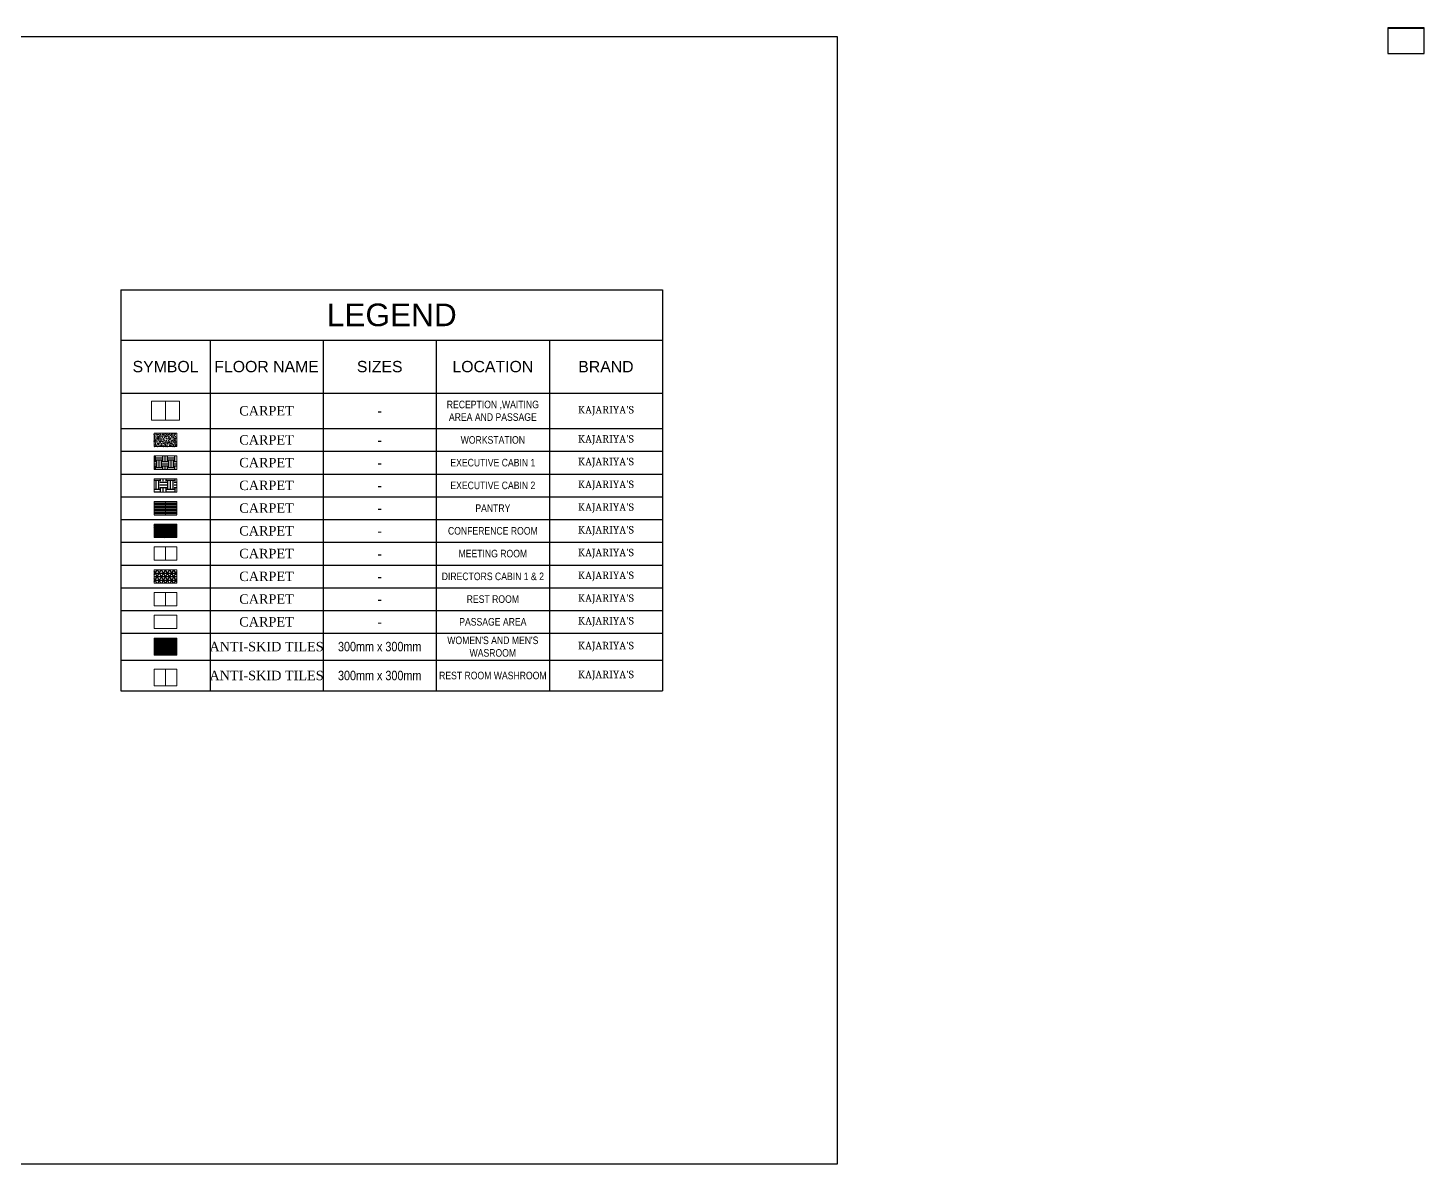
# Model space of a CAD drawing. Header units: millimetres. Extents: x 86441 to 190201, y 16532 to 98188.
# Drawn here: x 112603 to 135517, y 79545 to 98188 of the extents above; entities that cross this region are included whole.
import ezdxf

# ---------------------------------------------------------------- set-up
doc = ezdxf.new("R2010")
doc.units = ezdxf.units.MM
doc.header["$LTSCALE"] = 0.1
doc.styles.get("Standard").update_dxf_attribs({"font": 'arial.ttf'})
pattern_1 = [(0, (54287.458, 82747.996), (0, 24.754184), [])]

# ---------------------------------------------------------------- blocks, each defined once
blk = doc.blocks.new('*T168')
at = {"color": 0, "linetype": 'ByBlock', "lineweight": -2, "transparency": 16777216}
for p, q in [((0, 0), (8887, 0)), ((0, 0), (0, -6582)), ((8887, 0), (8887, -6582)), ((0, -827), (8887, -827)), ((1461, -827), (1461, -6582)), ((3318, -827), (3318, -6582)), ((5174, -827), (5174, -6582)), ((7031, -827), (7031, -6582)), ((0, -1694), (8887, -1694)), ((0, -2276), (8887, -2276)), ((0, -2649), (8887, -2649)), ((0, -3022), (8887, -3022)), ((0, -3396), (8887, -3396)), ((0, -3769), (8887, -3769)), ((0, -4142), (8887, -4142)), ((0, -4515), (8887, -4515)), ((0, -4888), (8887, -4888)), ((0, -5261), (8887, -5261)), ((0, -5635), (8887, -5635)), ((0, -6076), (8887, -6076)), ((0, -6582), (8887, -6582))]:
    blk.add_line(p, q, dxfattribs=at)
at = {"color": 0, "transparency": 16777216, "attachment_point": 5}
for s, insert, char_height, width in [('LEGEND', (4444, -413), 371.3, 8885.59), ('SYMBOL', (731, -1260), 185.7, 1459.34), ('FLOOR NAME', (2389, -1260), 185.7, 1854.71), ('SIZES', (4246, -1260), 185.7, 1854.71), ('LOCATION', (6103, -1260), 185.7, 1854.71), ('BRAND', (7959, -1260), 185.7, 1854.71), ('{\\fArial Narrow|b0|i0|c0|p34;RECEPTION ,WAITING AREA AND PASSAGE}', (6103, -1985), 123.77, 1854.71), ('{\\fBook Antiqua|b0|i0|c0|p18;CARPET}', (2389, -1985), 154.71, 1854.71), ('{\\fBahnschrift Light Condensed|b0|i0|c0|p34;-}', (4246, -1985), 185.66, 1854.71), ("{\\fCambria Math|b0|i0|c0|p18;KAJARIYA'S}", (7959, -1985), 123.77, 1854.71), ('{\\fBook Antiqua|b0|i0|c0|p18;CARPET}', (2389, -2463), 154.71, 1854.71), ('{\\fBahnschrift Light Condensed|b0|i0|c0|p34;-}', (4246, -2463), 185.66, 1854.71), ('{\\fArial Narrow|b0|i0|c0|p34;WORKSTATION}', (6103, -2463), 123.77, 1854.71), ("{\\fCambria Math|b0|i0|c0|p18;KAJARIYA'S}", (7959, -2463), 123.77, 1854.71), ('{\\fBook Antiqua|b0|i0|c0|p18;CARPET}', (2389, -2836), 154.71, 1854.71), ('{\\fBahnschrift Light Condensed|b0|i0|c0|p34;-}', (4246, -2836), 185.66, 1854.71), ('{\\fArial Narrow|b0|i0|c0|p34;EXECUTIVE CABIN 1}', (6103, -2836), 123.77, 1854.71), ("{\\fCambria Math|b0|i0|c0|p18;KAJARIYA'S}", (7959, -2836), 123.77, 1854.71), ('{\\fBook Antiqua|b0|i0|c0|p18;CARPET}', (2389, -3209), 154.71, 1854.71), ('{\\fArial Narrow|b0|i0|c0|p34;EXECUTIVE CABIN 2}', (6103, -3209), 123.77, 1854.71), ("{\\fCambria Math|b0|i0|c0|p18;KAJARIYA'S}", (7959, -3209), 123.77, 1854.71), ('{\\fBahnschrift Light Condensed|b0|i0|c0|p34;-}', (4246, -3209), 185.66, 1854.71), ('{\\fBook Antiqua|b0|i0|c0|p18;CARPET}', (2389, -3582), 154.71, 1854.71), ('{\\fBahnschrift Light Condensed|b0|i0|c0|p34;-}', (4246, -3582), 185.66, 1854.71), ('{\\fArial Narrow|b0|i0|c0|p34;PANTRY}', (6103, -3582), 123.77, 1854.71), ("{\\fCambria Math|b0|i0|c0|p18;KAJARIYA'S}", (7959, -3582), 123.77, 1854.71), ('{\\fBook Antiqua|b0|i0|c0|p18;CARPET}', (2389, -3955), 154.71, 1854.71), ('{\\fArial Narrow|b0|i0|c0|p34;CONFERENCE ROOM}', (6103, -3955), 123.77, 1854.71), ("{\\fCambria Math|b0|i0|c0|p18;KAJARIYA'S}", (7959, -3955), 123.77, 1854.71), ('{\\fBahnschrift Light Condensed|b0|i0|c0|p34;-}', (4246, -3955), 185.66, 1854.71), ('{\\fBook Antiqua|b0|i0|c0|p18;CARPET}', (2389, -4328), 154.71, 1854.71), ('{\\fBahnschrift Light Condensed|b0|i0|c0|p34;-}', (4246, -4328), 185.66, 1854.71), ('{\\fArial Narrow|b0|i0|c0|p34;MEETING ROOM}', (6103, -4328), 123.77, 1854.71), ("{\\fCambria Math|b0|i0|c0|p18;KAJARIYA'S}", (7959, -4328), 123.77, 1854.71), ('{\\fBook Antiqua|b0|i0|c0|p18;CARPET}', (2389, -4702), 154.71, 1854.71), ('{\\fBahnschrift Light Condensed|b0|i0|c0|p34;-}', (4246, -4702), 185.66, 1854.71), ('{\\fArial Narrow|b0|i0|c0|p34;DIRECTORS CABIN 1 & 2}', (6103, -4702), 123.77, 1854.71), ("{\\fCambria Math|b0|i0|c0|p18;KAJARIYA'S}", (7959, -4702), 123.77, 1854.71), ('{\\fBook Antiqua|b0|i0|c0|p18;CARPET}', (2389, -5075), 154.71, 1854.71), ('{\\fArial Narrow|b0|i0|c0|p34;REST ROOM}', (6103, -5075), 123.77, 1854.71), ("{\\fCambria Math|b0|i0|c0|p18;KAJARIYA'S}", (7959, -5075), 123.77, 1854.71), ('{\\fBahnschrift Light Condensed|b0|i0|c0|p34;-}', (4246, -5075), 185.66, 1854.71), ('{\\fBook Antiqua|b0|i0|c0|p18;CARPET}', (2389, -5448), 154.71, 1854.71), ('{\\fBahnschrift Light Condensed|b0|i0|c0|p34;-}', (4246, -5448), 185.66, 1854.71), ('{\\fArial Narrow|b0|i0|c0|p34;PASSAGE AREA}', (6103, -5448), 123.77, 1854.71), ("{\\fCambria Math|b0|i0|c0|p18;KAJARIYA'S}", (7959, -5448), 123.77, 1854.71), ("{\\fArial Narrow|b0|i0|c0|p34;WOMEN'S AND MEN'S WASROOM}", (6103, -5855), 123.77, 1854.71), ('{\\fBook Antiqua|b0|i0|c0|p18;ANTI-SKID TILES}', (2389, -5855), 154.71, 1854.71), ('{\\fBahnschrift Light Condensed|b0|i0|c0|p34;300mm x 300mm}', (4246, -5855), 154.71, 1854.71), ("{\\fCambria Math|b0|i0|c0|p18;KAJARIYA'S}", (7959, -5855), 123.77, 1854.71), ('{\\fBook Antiqua|b0|i0|c0|p18;ANTI-SKID TILES}', (2389, -6329), 154.71, 1854.71), ('{\\fBahnschrift Light Condensed|b0|i0|c0|p34;300mm x 300mm}', (4246, -6329), 154.71, 1854.71), ('{\\fArial Narrow|b0|i0|c0|p34;REST ROOM WASHROOM}', (6103, -6329), 123.77, 1854.71), ("{\\fCambria Math|b0|i0|c0|p18;KAJARIYA'S}", (7959, -6329), 123.77, 1854.71)]:
    blk.add_mtext(s, dxfattribs=dict(at, insert=insert, char_height=char_height, width=width))

msp = doc.modelspace()

# ---------------------------------------------------------------- hatches: boundary and pattern name
at = {"true_color": 0xa19859, "transparency": 33554687}
h = msp.add_hatch(dxfattribs=at)
h.set_pattern_fill('AR-CONC', color=55, scale=0.309427, angle=45)
h.set_pattern_definition([(95, (30868.72, 71971.796), (43.34911, 36.374225), [5.89459, -64.84049]), (40, (30868.72, 71971.796), (-49.514078, 34.091687), [4.715672, -51.872573]), (145.451445, (30872.33, 71974.83), (-6.164967, 70.46591), [5.00963, -55.105983]), (91.1842, (30857.6, 71982.91), (68.510373, 50.112807), [8.841885, -97.260736]), (141.63556, (30863.31, 71987.09), (-2.19279, 106.07996), [7.51445, -82.65905]), (36.18415, (30857.6, 71982.91), (-2.19279, 106.07996), [7.0735, -77.808506]), (66, (30865.94, 71985.69), (55.548382, 10.797512), [5.89459, -64.84049]), (11, (30865.94, 71985.69), (-26.777816, 53.822154), [4.715672, -51.872392]), (116.451445, (30870.57, 71986.59), (28.770566, 64.619665), [5.00963, -55.10589]), (82.5, (30868.718, 71971.796), (-17.8247047, 19.176266), [0, -51.243636, 0, -52.658338, 0, -52.068879]), (52.5, (30868.718, 71971.796), (-7.299306, 36.5393415), [0, -30.023112, 0, -50.064718, 0, -19.84512]), (12.5, (30856.325, 71959.403), (30.9204087, 28.4135316), [0, -19.648633, 0, -61.303736, 0, -81.345342]), (2.5, (30850.768, 71953.846), (26.84712, 37.973658), [0, -25.543223, 0, -40.711969, 0, -57.766982])])
h.paths.add_polyline_path([(115047, 91318), (115047, 91537), (114674, 91537), (114674, 91318)])
at = {"true_color": 0xa9420f, "transparency": 33554687}
h = msp.add_hatch(dxfattribs=at)
h.set_pattern_fill('EARTH', color=34, scale=15.471365)
h.set_pattern_definition([(0, (54287.46, 82748), (98.24317, 98.24317), [98.24317, -98.24317]), (0, (54287.46, 82784.84), (98.24317, 98.24317), [98.24317, -98.24317]), (0, (54287.46, 82821.68), (98.24317, 98.24317), [98.24317, -98.24317]), (90, (54299.74, 82833.96), (-98.24317, 98.24317), [98.24317, -98.24317]), (90, (54336.58, 82833.96), (-98.24317, 98.24317), [98.24317, -98.24317]), (90, (54373.42, 82833.96), (-98.24317, 98.24317), [98.24317, -98.24317])])
h.paths.add_polyline_path([(115047, 91164), (114674, 91164), (114674, 90945), (115047, 90945)])
at = {"true_color": 0x4e554b, "transparency": 33554687}
h = msp.add_hatch(dxfattribs=at)
h.set_pattern_fill('EARTH', color=251, scale=18.565638)
h.set_pattern_definition([(0, (54287.46, 82748), (117.8918, 117.8918), [117.8918, -117.8918]), (0, (54287.46, 82792.2), (117.8918, 117.8918), [117.8918, -117.8918]), (0, (54287.46, 82836.41), (117.8918, 117.8918), [117.8918, -117.8918]), (90, (54302.2, 82851.15), (-117.8918, 117.8918), [117.8918, -117.8918]), (90, (54346.4, 82851.15), (-117.8918, 117.8918), [117.8918, -117.8918]), (90, (54390.61, 82851.15), (-117.8918, 117.8918), [117.8918, -117.8918])])
h.paths.add_polyline_path([(115047, 90791), (114674, 90791), (114674, 90572), (115047, 90572)])
at = {"true_color": 0xc7c8ca, "transparency": 33554687}
h = msp.add_hatch(dxfattribs=at)
h.set_pattern_fill('_USER', color=9, scale=24.754184, pattern_type=0)
h.set_pattern_definition(pattern_1)
h.paths.add_polyline_path([(114860, 90418), (114674, 90418), (114674, 90199), (114860, 90199)])
at = {"true_color": 0x000000, "transparency": 33554687}
h = msp.add_hatch(dxfattribs=at)
h.set_pattern_fill('_USER', color=18, scale=24.754184, pattern_type=0)
h.set_pattern_definition(pattern_1)
h.paths.add_polyline_path([(115047, 90418), (114860, 90418), (114860, 90199), (115047, 90199)])
at = {"true_color": 0x65502f, "transparency": 33554687}
h = msp.add_hatch(dxfattribs=at)
h.set_pattern_fill('ANSI38', color=59, scale=3)
h.set_pattern_definition([(45, (0, 59517.099), (-6.7351921, 6.7351921), []), (135, (0, 59517.099), (-20.2055763, 6.7351921), [23.8125, -14.2875])])
h.paths.add_polyline_path([(114860, 90045), (114674, 90045), (114674, 89826), (114860, 89826)])
at = {"true_color": 0x242b7a, "transparency": 33554687}
h = msp.add_hatch(dxfattribs=at)
h.set_pattern_fill('_USER', color=177, scale=15, pattern_type=0)
h.set_pattern_definition([(0, (0, 59517.099), (0, 15), [])])
h.paths.add_polyline_path([(115047, 90045), (114860, 90045), (114860, 89826), (115047, 89826)])
at = {"true_color": 0x004a5e, "transparency": 33554572}
h = msp.add_hatch(dxfattribs=at)
h.set_pattern_fill('NET3', color=138, scale=18.565638)
h.set_pattern_definition([(0, (30868.72, 71971.796), (0, 58.9459), []), (60, (30868.72, 71971.796), (-51.048647, 29.47295), []), (120, (30868.72, 71971.796), (-51.048647, -29.47295), [])])
h.paths.add_polyline_path([(115047, 89298), (114674, 89298), (114674, 89079), (115047, 89079)])
at = {"transparency": 33554687}
h = msp.add_hatch(color=7, dxfattribs=at)
h.dxf.hatch_style = 1
h.paths.add_polyline_path([(114860, 88173), (114674, 88173), (114674, 87897), (114860, 87897)])
at = {"true_color": 0xffffff, "transparency": 33554623}
h = msp.add_hatch(color=7, dxfattribs=at)
h.dxf.hatch_style = 1
h.paths.add_polyline_path([(115047, 88173), (114860, 88173), (114860, 87897), (115047, 87897)])

# ---------------------------------------------------------------- linework, layer by layer
at = {"transparency": 33554687}
for p, q in [((135517, 98188), (134923, 98188)), ((134923, 98188), (134923, 97768)), ((135517, 98178), (134923, 98178)), ((135517, 97768), (135517, 98188)), ((134923, 97768), (135517, 97768))]:
    msp.add_line(p, q, dxfattribs=at)
at = {"lineweight": 0, "transparency": 33554687}
for p, q in [((114860, 92061), (114860, 91750)), ((114860, 90418), (114860, 90199)), ((114860, 90045), (114860, 89826)), ((114860, 89671), (114860, 89452)), ((114860, 88925), (114860, 88706)), ((114860, 88173), (114860, 87897)), ((114860, 87667), (114860, 87391))]:
    msp.add_line(p, q, dxfattribs=at)
at = {"transparency": 33554687}
msp.add_lwpolyline([(86441, 98048), (125882, 98048), (125882, 79545), (86441, 79545)], close=True, dxfattribs=at)
at = {"lineweight": 5, "transparency": 33554687}
for points in [[(114629, 92061), (115092, 92061), (115092, 91750), (114629, 91750)], [(114674, 91537), (115047, 91537), (115047, 91318), (114674, 91318)], [(114674, 91164), (115047, 91164), (115047, 90945), (114674, 90945)], [(114674, 90791), (115047, 90791), (115047, 90572), (114674, 90572)], [(114674, 90418), (115047, 90418), (115047, 90199), (114674, 90199)], [(114674, 90045), (115047, 90045), (115047, 89826), (114674, 89826)], [(114674, 89671), (115047, 89671), (115047, 89452), (114674, 89452)], [(114674, 89298), (115047, 89298), (115047, 89079), (114674, 89079)], [(114674, 88925), (115047, 88925), (115047, 88706), (114674, 88706)], [(114674, 88552), (115047, 88552), (115047, 88333), (114674, 88333)], [(114674, 88173), (115047, 88173), (115047, 87897), (114674, 87897)], [(114674, 87667), (115047, 87667), (115047, 87391), (114674, 87391)]]:
    msp.add_lwpolyline(points, close=True, dxfattribs=at)

# ---------------------------------------------------------------- block references
msp.add_blockref('*T168', (114130, 93890))

doc.saveas('drawing.dxf')
